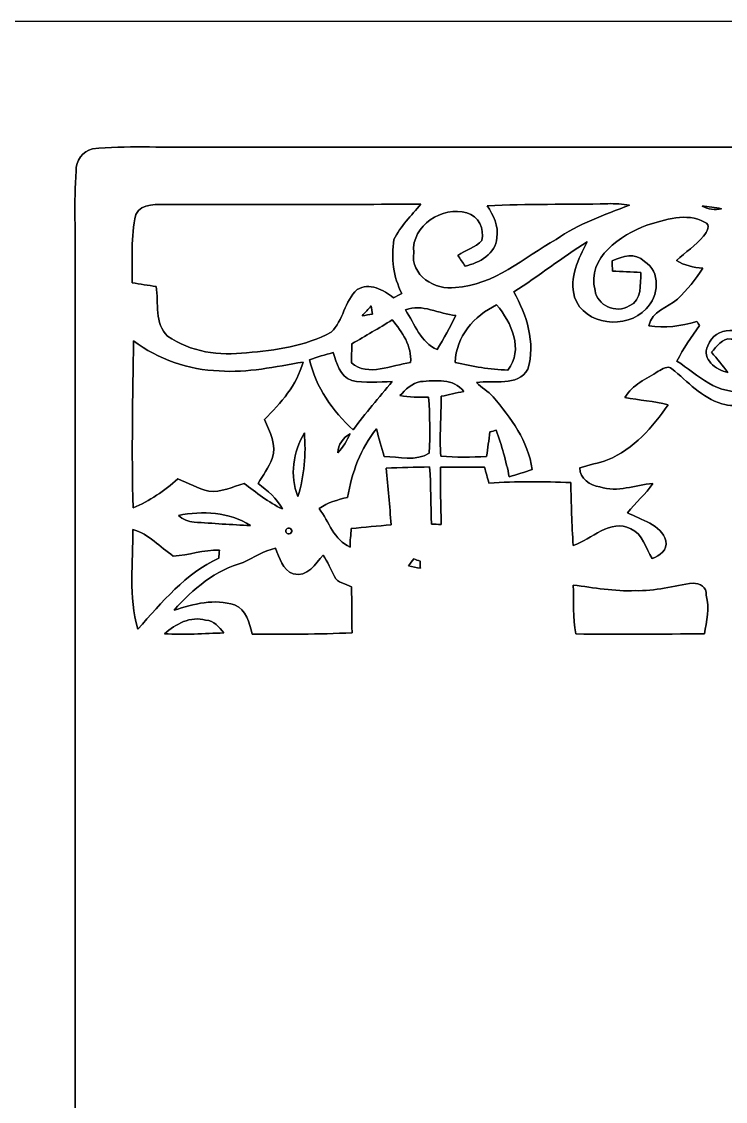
# Model space of a CAD drawing. Header units: centimetres. Extents: x -16.8 to 16.8, y -16.7 to 16.7.
# Drawn here: x 0 to 10.86, y 0 to 16.67 of the extents above; entities that cross this region are included whole.
import ezdxf

# ---------------------------------------------------------------- set-up
doc = ezdxf.new("R2010")
doc.units = ezdxf.units.CM
doc.header["$MEASUREMENT"] = 0
doc.layers.add('Layer 1', color=7, linetype='Continuous')

msp = doc.modelspace()

# ---------------------------------------------------------------- linework, layer by layer
at = {"layer": 'Layer 1', "color": 7}
for points, knots in [([(-16.77458, 16.66875), (-16.77458, 16.66875), (16.77458, 16.66875), (16.77458, 16.66875), (16.77458, 16.66875), (16.77458, 16.66875), (16.77458, -16.66875), (16.77458, -16.66875), (16.77458, -16.66875), (16.77458, -16.66875), (-16.77458, -16.66875), (-16.77458, -16.66875), (-16.77458, -16.66875), (-16.77458, -16.66875), (-16.77458, 16.66875), (-16.77458, 16.66875), (-16.77458, 16.66875), (-16.77458, 16.66875), (-16.77458, 16.66875), (-16.77458, 16.66875)], [0, 0, 0, 0, 0.16666667, 0.16666667, 0.16666667, 0.16666667, 0.33333333, 0.33333333, 0.33333333, 0.33333333, 0.5, 0.5, 0.5, 0.5, 0.66666667, 0.66666667, 0.66666667, 0.66666667, 1, 1, 1, 1]), ([(1.09291, 14.70519), (0.9458, 14.66321), (0.83538, 14.52421), (0.84102, 14.36582), (0.84102, 14.36582), (0.80716, 13.87616), (0.83397, 13.38439), (0.82868, 12.89403), (0.82868, 12.89403), (0.82938, 3.72145), (0.82903, -5.45112), (0.82868, -14.6237), (0.82868, -14.6237), (0.84702, -14.80502), (0.80645, -15.03116), (0.94298, -15.17932), (0.94298, -15.17932), (1.06927, -15.30526), (1.27106, -15.23365), (1.42804, -15.26081), (1.42804, -15.26081), (5.66173, -15.24952), (9.89577, -15.26787), (14.1291, -15.25199), (14.1291, -15.25199), (14.37675, -15.31655), (14.54573, -15.05373), (14.51434, -14.83642), (14.51434, -14.83642), (14.52033, -5.19289), (14.51469, 4.451), (14.51716, 14.09453), (14.51716, 14.09453), (14.4967, 14.26316), (14.53797, 14.46071), (14.43214, 14.60817), (14.43214, 14.60817), (14.30972, 14.73412), (14.11534, 14.73764), (13.95307, 14.73235), (13.95307, 14.73235), (10.18999, 14.72424), (6.42655, 14.73024), (2.66347, 14.72882), (2.66347, 14.72882), (2.13995, 14.72212), (1.61466, 14.75669), (1.09291, 14.70519), (1.09291, 14.70519), (1.09291, 14.70519), (1.09291, 14.70519), (1.09291, 14.70519)], [0, 0, 0, 0, 0.07142857, 0.07142857, 0.07142857, 0.07142857, 0.14285714, 0.14285714, 0.14285714, 0.14285714, 0.21428571, 0.21428571, 0.21428571, 0.21428571, 0.28571429, 0.28571429, 0.28571429, 0.28571429, 0.35714286, 0.35714286, 0.35714286, 0.35714286, 0.42857143, 0.42857143, 0.42857143, 0.42857143, 0.5, 0.5, 0.5, 0.5, 0.57142857, 0.57142857, 0.57142857, 0.57142857, 0.64285714, 0.64285714, 0.64285714, 0.64285714, 0.71428571, 0.71428571, 0.71428571, 0.71428571, 0.78571429, 0.78571429, 0.78571429, 0.78571429, 0.85714286, 0.85714286, 0.85714286, 0.85714286, 1, 1, 1, 1]), ([(2.27436, 13.84759), (3.57082, 13.84864), (4.86727, 13.84406), (6.16409, 13.85006), (6.16409, 13.85006), (6.01486, 13.67614), (5.84623, 13.51245), (5.74746, 13.30254), (5.74746, 13.30254), (5.70442, 13.02067), (5.7344, 12.72469), (5.86987, 12.47175), (5.86987, 12.47175), (5.82683, 12.44988), (5.78379, 12.42766), (5.74075, 12.40543), (5.74075, 12.40543), (5.59047, 12.52537), (5.36293, 12.65026), (5.17878, 12.53067), (5.17878, 12.53067), (4.98157, 12.35534), (4.96782, 12.05547), (4.77837, 11.87274), (4.77837, 11.87274), (4.37797, 11.65825), (3.92042, 11.59475), (3.4738, 11.55735), (3.4738, 11.55735), (3.05541, 11.50338), (2.6035, 11.56617), (2.25425, 11.81488), (2.25425, 11.81488), (2.04294, 12.00679), (2.12196, 12.32394), (2.07539, 12.57935), (2.07539, 12.57935), (1.95121, 12.5984), (1.82845, 12.61639), (1.70498, 12.63756), (1.70498, 12.63756), (1.71662, 12.98822), (1.68169, 13.34629), (1.76142, 13.69131), (1.76142, 13.69131), (1.85173, 13.88357), (2.10432, 13.83383), (2.27436, 13.84759)], [0, 0, 0, 0, 0.07692308, 0.07692308, 0.07692308, 0.07692308, 0.15384615, 0.15384615, 0.15384615, 0.15384615, 0.23076923, 0.23076923, 0.23076923, 0.23076923, 0.30769231, 0.30769231, 0.30769231, 0.30769231, 0.38461538, 0.38461538, 0.38461538, 0.38461538, 0.46153846, 0.46153846, 0.46153846, 0.46153846, 0.53846154, 0.53846154, 0.53846154, 0.53846154, 0.61538462, 0.61538462, 0.61538462, 0.61538462, 0.69230769, 0.69230769, 0.69230769, 0.69230769, 0.76923077, 0.76923077, 0.76923077, 0.76923077, 0.84615385, 0.84615385, 0.84615385, 0.84615385, 1, 1, 1, 1]), ([(9.04875, 13.85746), (9.16058, 13.8617), (9.27206, 13.85041), (9.38283, 13.83559), (9.38283, 13.83559), (8.99513, 13.68249), (8.59367, 13.55196), (8.25041, 13.30748), (8.25041, 13.30748), (7.75406, 13.02526), (7.29297, 12.59981), (6.69607, 12.56277), (6.69607, 12.56277), (6.38422, 12.51444), (5.99616, 12.75327), (6.0519, 13.10605), (6.0519, 13.10605), (6.01698, 13.52726), (6.49676, 13.82183), (6.87387, 13.71847), (6.87387, 13.71847), (7.05132, 13.66132), (7.14481, 13.47329), (7.10494, 13.2902), (7.10494, 13.2902), (7.00864, 13.1766), (6.85024, 13.14838), (6.73417, 13.05948), (6.73417, 13.05948), (6.77157, 13.0048), (6.80896, 12.95047), (6.84636, 12.89579), (6.84636, 12.89579), (7.06614, 12.93954), (7.3152, 13.087), (7.33601, 13.33147), (7.33601, 13.33147), (7.36741, 13.51421), (7.28098, 13.68002), (7.18608, 13.82677), (7.18608, 13.82677), (7.80627, 13.85676), (8.42786, 13.84194), (9.04875, 13.85746)], [0, 0, 0, 0, 0.08333333, 0.08333333, 0.08333333, 0.08333333, 0.16666667, 0.16666667, 0.16666667, 0.16666667, 0.25, 0.25, 0.25, 0.25, 0.33333333, 0.33333333, 0.33333333, 0.33333333, 0.41666667, 0.41666667, 0.41666667, 0.41666667, 0.5, 0.5, 0.5, 0.5, 0.58333333, 0.58333333, 0.58333333, 0.58333333, 0.66666667, 0.66666667, 0.66666667, 0.66666667, 0.75, 0.75, 0.75, 0.75, 0.83333333, 0.83333333, 0.83333333, 0.83333333, 1, 1, 1, 1]), ([(9.64988, 13.52585), (9.92646, 13.61017), (10.26936, 13.72482), (10.53959, 13.57454), (10.53959, 13.57454), (10.65071, 13.53361), (10.57875, 13.41931), (10.52759, 13.35652), (10.52759, 13.35652), (10.40518, 13.21329), (10.24572, 13.10852), (10.10885, 12.98046), (10.10885, 12.98046), (10.23056, 12.90391), (10.37131, 12.8718), (10.51384, 12.86369), (10.51384, 12.86369), (10.40624, 12.68765), (10.27289, 12.52714), (10.12472, 12.38426), (10.12472, 12.38426), (9.97197, 12.24739), (9.72467, 12.20611), (9.67916, 11.97257), (9.67916, 11.97257), (9.92999, 11.92953), (10.17976, 11.9701), (10.42141, 12.04101), (10.42141, 12.04101), (10.43129, 12.02549), (10.45139, 11.9948), (10.46127, 11.97963), (10.46127, 11.97963), (10.34062, 11.79936), (10.21186, 11.62368), (10.1152, 11.42894), (10.1152, 11.42894), (10.42423, 11.22186), (10.76113, 10.88073), (11.17318, 10.97492), (11.17318, 10.97492), (11.43847, 11.02431), (11.4741, 11.37849), (11.36685, 11.57852), (11.36685, 11.57852), (11.26067, 11.68964), (11.11179, 11.78172), (10.95163, 11.76902), (10.95163, 11.76902), (10.81123, 11.78842), (10.73185, 11.65225), (10.6493, 11.56441), (10.6493, 11.56441), (10.73467, 11.46175), (10.82499, 11.36227), (10.89872, 11.25044), (10.89872, 11.25044), (10.71986, 11.297), (10.48738, 11.45611), (10.59321, 11.6646), (10.59321, 11.6646), (10.70716, 11.97751), (11.12732, 11.95282), (11.33898, 11.7602), (11.33898, 11.7602), (11.62156, 11.61415), (11.66848, 11.1954), (11.47939, 10.95728), (11.47939, 10.95728), (11.32805, 10.75584), (11.04053, 10.70363), (10.8077, 10.76925), (10.8077, 10.76925), (10.49937, 10.85956), (10.281, 11.11391), (10.03864, 11.30864), (10.03864, 11.30864), (9.97373, 11.36932), (9.88907, 11.30159), (9.82627, 11.2709), (9.82627, 11.2709), (9.64424, 11.15166), (9.42869, 11.06382), (9.31227, 10.86802), (9.31227, 10.86802), (9.53347, 10.82322), (9.76207, 10.80911), (9.98185, 10.75408), (9.98185, 10.75408), (9.73878, 10.40836), (9.44633, 10.06687), (9.04557, 9.90424), (9.04557, 9.90424), (8.90729, 9.8485), (8.757, 9.83015), (8.61801, 9.77829), (8.61801, 9.77829), (8.61201, 9.61037), (8.77499, 9.51018), (8.92246, 9.48655), (8.92246, 9.48655), (9.19727, 9.39236), (9.47067, 9.51689), (9.74549, 9.54017), (9.74549, 9.54017), (9.63048, 9.37577), (9.47808, 9.24242), (9.35179, 9.08756), (9.35179, 9.08756), (9.55499, 8.97855), (9.8739, 8.90905), (9.94622, 8.65364), (9.94622, 8.65364), (9.97373, 8.50971), (9.84603, 8.42751), (9.73243, 8.37847), (9.73243, 8.37847), (9.62801, 8.53511), (9.59591, 8.76018), (9.40153, 8.83638), (9.40153, 8.83638), (9.08932, 9.0043), (8.79581, 8.67727), (8.515, 8.58097), (8.515, 8.58097), (8.4903, 8.90482), (8.48325, 9.22937), (8.4776, 9.55357), (8.4776, 9.55357), (8.05639, 9.56945), (7.63411, 9.57509), (7.2136, 9.54476), (7.2136, 9.54476), (7.18961, 9.6266), (7.16703, 9.70844), (7.14446, 9.78994), (7.14446, 9.78994), (6.91797, 9.78958), (6.69255, 9.78958), (6.46642, 9.78852), (6.46642, 9.78852), (6.46112, 9.49466), (6.47277, 9.20115), (6.47453, 8.90693), (6.47453, 8.90693), (6.42444, 8.90799), (6.37469, 8.90834), (6.32531, 8.90905), (6.32531, 8.90905), (6.31825, 9.20432), (6.31719, 9.4996), (6.29744, 9.79417), (6.29744, 9.79417), (6.07307, 9.78888), (5.84941, 9.78817), (5.6261, 9.773), (5.6261, 9.773), (5.65397, 9.48267), (5.68254, 9.19198), (5.70336, 8.90094), (5.70336, 8.90094), (5.49804, 8.88118), (5.29272, 8.86354), (5.08811, 8.84308), (5.08811, 8.84308), (5.08635, 8.74642), (5.06412, 8.65752), (5.07189, 8.55733), (5.07189, 8.55733), (4.81612, 8.66422), (4.74945, 8.94821), (4.59281, 9.15176), (4.59281, 9.15176), (4.72193, 9.24631), (4.8768, 9.28687), (5.03061, 9.32462), (5.03061, 9.32462), (5.09764, 9.70421), (5.23028, 10.08062), (5.47829, 10.38049), (5.47829, 10.38049), (5.51392, 10.23902), (5.55449, 10.09791), (5.59506, 9.95751), (5.59506, 9.95751), (5.82401, 9.95116), (6.08789, 9.87566), (6.29109, 10.00584), (6.29109, 10.00584), (6.30555, 10.29441), (6.30273, 10.58369), (6.28297, 10.87155), (6.28297, 10.87155), (6.13375, 10.87014), (5.98417, 10.86556), (5.83777, 10.89589), (5.83777, 10.89589), (5.92949, 10.98374), (6.02192, 11.0931), (6.15632, 11.11074), (6.15632, 11.11074), (6.38881, 11.12943), (6.66679, 11.16683), (6.82554, 10.95939), (6.82554, 10.95939), (6.70419, 10.93611), (6.59483, 10.91001), (6.47735, 10.88425), (6.47735, 10.88425), (6.47665, 10.57557), (6.44984, 10.26654), (6.46924, 9.95786), (6.46924, 9.95786), (6.70489, 9.94234), (6.94161, 9.9441), (7.17762, 9.9568), (7.17762, 9.9568), (7.1949, 10.08309), (7.21184, 10.20904), (7.22947, 10.33498), (7.22947, 10.33498), (7.25382, 10.34168), (7.3025, 10.35438), (7.32684, 10.36073), (7.32684, 10.36073), (7.41116, 10.12613), (7.47818, 9.88519), (7.52687, 9.64071), (7.52687, 9.64071), (7.64469, 9.67669), (7.76252, 9.71409), (7.87859, 9.75607), (7.87859, 9.75607), (7.82002, 10.19457), (7.55086, 10.54841), (7.27851, 10.87861), (7.27851, 10.87861), (7.19808, 10.95834), (7.10212, 11.02042), (7.01922, 11.09733), (7.01922, 11.09733), (7.28662, 11.13649), (7.65387, 11.02536), (7.81544, 11.30512), (7.81544, 11.30512), (7.93291, 11.71716), (7.79921, 12.13732), (7.59813, 12.4968), (7.59813, 12.4968), (7.98266, 12.74233), (8.34002, 13.02844), (8.72949, 13.26656), (8.72949, 13.26656), (8.59402, 13.0048), (8.44797, 12.7194), (8.53581, 12.4139), (8.53581, 12.4139), (8.68116, 11.97716), (9.34226, 11.90872), (9.63754, 12.23433), (9.63754, 12.23433), (9.83721, 12.41672), (9.87002, 12.81889), (9.61319, 12.96458), (9.61319, 12.96458), (9.47102, 13.11416), (9.27488, 13.04255), (9.11578, 12.97799), (9.11578, 12.97799), (9.11684, 12.92401), (9.11789, 12.87004), (9.11931, 12.81571), (9.11931, 12.81571), (9.26465, 12.81007), (9.41141, 12.80654), (9.5571, 12.7949), (9.5571, 12.7949), (9.54934, 12.61286), (9.57862, 12.36733), (9.37966, 12.27949), (9.37966, 12.27949), (9.17575, 12.15566), (8.88294, 12.28619), (8.85049, 12.52008), (8.85049, 12.52008), (8.7249, 13.03267), (9.24595, 13.36992), (9.64988, 13.52585)], [0, 0, 0, 0, 0.01369863, 0.01369863, 0.01369863, 0.01369863, 0.02739726, 0.02739726, 0.02739726, 0.02739726, 0.04109589, 0.04109589, 0.04109589, 0.04109589, 0.05479452, 0.05479452, 0.05479452, 0.05479452, 0.06849315, 0.06849315, 0.06849315, 0.06849315, 0.08219178, 0.08219178, 0.08219178, 0.08219178, 0.09589041, 0.09589041, 0.09589041, 0.09589041, 0.10958904, 0.10958904, 0.10958904, 0.10958904, 0.12328767, 0.12328767, 0.12328767, 0.12328767, 0.1369863, 0.1369863, 0.1369863, 0.1369863, 0.15068493, 0.15068493, 0.15068493, 0.15068493, 0.16438356, 0.16438356, 0.16438356, 0.16438356, 0.17808219, 0.17808219, 0.17808219, 0.17808219, 0.19178082, 0.19178082, 0.19178082, 0.19178082, 0.20547945, 0.20547945, 0.20547945, 0.20547945, 0.21917808, 0.21917808, 0.21917808, 0.21917808, 0.23287671, 0.23287671, 0.23287671, 0.23287671, 0.24657534, 0.24657534, 0.24657534, 0.24657534, 0.26027397, 0.26027397, 0.26027397, 0.26027397, 0.2739726, 0.2739726, 0.2739726, 0.2739726, 0.28767123, 0.28767123, 0.28767123, 0.28767123, 0.30136986, 0.30136986, 0.30136986, 0.30136986, 0.31506849, 0.31506849, 0.31506849, 0.31506849, 0.32876712, 0.32876712, 0.32876712, 0.32876712, 0.34246575, 0.34246575, 0.34246575, 0.34246575, 0.35616438, 0.35616438, 0.35616438, 0.35616438, 0.36986301, 0.36986301, 0.36986301, 0.36986301, 0.38356164, 0.38356164, 0.38356164, 0.38356164, 0.39726027, 0.39726027, 0.39726027, 0.39726027, 0.4109589, 0.4109589, 0.4109589, 0.4109589, 0.42465753, 0.42465753, 0.42465753, 0.42465753, 0.43835616, 0.43835616, 0.43835616, 0.43835616, 0.45205479, 0.45205479, 0.45205479, 0.45205479, 0.46575342, 0.46575342, 0.46575342, 0.46575342, 0.47945205, 0.47945205, 0.47945205, 0.47945205, 0.49315068, 0.49315068, 0.49315068, 0.49315068, 0.50684932, 0.50684932, 0.50684932, 0.50684932, 0.52054795, 0.52054795, 0.52054795, 0.52054795, 0.53424658, 0.53424658, 0.53424658, 0.53424658, 0.54794521, 0.54794521, 0.54794521, 0.54794521, 0.56164384, 0.56164384, 0.56164384, 0.56164384, 0.57534247, 0.57534247, 0.57534247, 0.57534247, 0.5890411, 0.5890411, 0.5890411, 0.5890411, 0.60273973, 0.60273973, 0.60273973, 0.60273973, 0.61643836, 0.61643836, 0.61643836, 0.61643836, 0.63013699, 0.63013699, 0.63013699, 0.63013699, 0.64383562, 0.64383562, 0.64383562, 0.64383562, 0.65753425, 0.65753425, 0.65753425, 0.65753425, 0.67123288, 0.67123288, 0.67123288, 0.67123288, 0.68493151, 0.68493151, 0.68493151, 0.68493151, 0.69863014, 0.69863014, 0.69863014, 0.69863014, 0.71232877, 0.71232877, 0.71232877, 0.71232877, 0.7260274, 0.7260274, 0.7260274, 0.7260274, 0.73972603, 0.73972603, 0.73972603, 0.73972603, 0.75342466, 0.75342466, 0.75342466, 0.75342466, 0.76712329, 0.76712329, 0.76712329, 0.76712329, 0.78082192, 0.78082192, 0.78082192, 0.78082192, 0.79452055, 0.79452055, 0.79452055, 0.79452055, 0.80821918, 0.80821918, 0.80821918, 0.80821918, 0.82191781, 0.82191781, 0.82191781, 0.82191781, 0.83561644, 0.83561644, 0.83561644, 0.83561644, 0.84931507, 0.84931507, 0.84931507, 0.84931507, 0.8630137, 0.8630137, 0.8630137, 0.8630137, 0.87671233, 0.87671233, 0.87671233, 0.87671233, 0.89041096, 0.89041096, 0.89041096, 0.89041096, 0.90410959, 0.90410959, 0.90410959, 0.90410959, 0.91780822, 0.91780822, 0.91780822, 0.91780822, 0.93150685, 0.93150685, 0.93150685, 0.93150685, 0.94520548, 0.94520548, 0.94520548, 0.94520548, 0.95890411, 0.95890411, 0.95890411, 0.95890411, 0.97260274, 0.97260274, 0.97260274, 0.97260274, 1, 1, 1, 1]), ([(10.50255, 13.82183), (10.59356, 13.81266), (10.70786, 13.80137), (10.80382, 13.78056), (10.80382, 13.78056), (10.7001, 13.75516), (10.59568, 13.77244), (10.50255, 13.82183)], [0, 0, 0, 0, 0.33333333, 0.33333333, 0.33333333, 0.33333333, 1, 1, 1, 1]), ([(5.25674, 12.1285), (5.30296, 12.1793), (5.34987, 12.22975), (5.39785, 12.27914), (5.39785, 12.27914), (5.40279, 12.24703), (5.41232, 12.18318), (5.4169, 12.15108), (5.4169, 12.15108), (5.36328, 12.14367), (5.30966, 12.13591), (5.25674, 12.1285)], [0, 0, 0, 0, 0.25, 0.25, 0.25, 0.25, 0.5, 0.5, 0.5, 0.5, 1, 1, 1, 1]), ([(5.92667, 12.21705), (6.18172, 12.32253), (6.44278, 12.15002), (6.69996, 12.13414), (6.69996, 12.13414), (6.61846, 11.95105), (6.51334, 11.7796), (6.41491, 11.60533), (6.41491, 11.60533), (6.15879, 11.71857), (6.06848, 11.99868), (5.92667, 12.21705)], [0, 0, 0, 0, 0.25, 0.25, 0.25, 0.25, 0.5, 0.5, 0.5, 0.5, 1, 1, 1, 1]), ([(6.69325, 11.40742), (6.70313, 11.80747), (6.98218, 12.12956), (7.33143, 12.29501), (7.33143, 12.29501), (7.56426, 12.02549), (7.75194, 11.60427), (7.5057, 11.28924), (7.5057, 11.28924), (7.23124, 11.30194), (6.9596, 11.3411), (6.69325, 11.40742)], [0, 0, 0, 0, 0.25, 0.25, 0.25, 0.25, 0.5, 0.5, 0.5, 0.5, 1, 1, 1, 1]), ([(5.0994, 11.69494), (5.30684, 11.81629), (5.51497, 11.93694), (5.71959, 12.06359), (5.71959, 12.06359), (5.87446, 11.87767), (6.02615, 11.65789), (6.00357, 11.40425), (6.00357, 11.40425), (5.70971, 11.36791), (5.3534, 11.18094), (5.08988, 11.39931), (5.08988, 11.39931), (5.0927, 11.49773), (5.09587, 11.59651), (5.0994, 11.69494)], [0, 0, 0, 0, 0.2, 0.2, 0.2, 0.2, 0.4, 0.4, 0.4, 0.4, 0.6, 0.6, 0.6, 0.6, 1, 1, 1, 1]), ([(1.72791, 11.7408), (2.1082, 11.45434), (2.57563, 11.28995), (3.05188, 11.2776), (3.05188, 11.2776), (3.48827, 11.24021), (3.91689, 11.34251), (4.34446, 11.41271), (4.34446, 11.41271), (4.2478, 11.05923), (4.00509, 10.77595), (3.74685, 10.52689), (3.74685, 10.52689), (3.82834, 10.33745), (3.94476, 10.13531), (3.86856, 9.92187), (3.86856, 9.92187), (3.81459, 9.78394), (3.72357, 9.6647), (3.65019, 9.53664), (3.65019, 9.53664), (3.79589, 9.42869), (3.93947, 9.30981), (4.02484, 9.14576), (4.02484, 9.14576), (3.80824, 9.2456), (3.62479, 9.40153), (3.43288, 9.53982), (3.43288, 9.53982), (3.25508, 9.48514), (3.07904, 9.39941), (2.88784, 9.41917), (2.88784, 9.41917), (2.72027, 9.45938), (2.57104, 9.55181), (2.41018, 9.61072), (2.41018, 9.61072), (2.20698, 9.42446), (1.9752, 9.26747), (1.71979, 9.16234), (1.71979, 9.16234), (1.69757, 10.02206), (1.7145, 10.88143), (1.72791, 11.7408)], [0, 0, 0, 0, 0.08333333, 0.08333333, 0.08333333, 0.08333333, 0.16666667, 0.16666667, 0.16666667, 0.16666667, 0.25, 0.25, 0.25, 0.25, 0.33333333, 0.33333333, 0.33333333, 0.33333333, 0.41666667, 0.41666667, 0.41666667, 0.41666667, 0.5, 0.5, 0.5, 0.5, 0.58333333, 0.58333333, 0.58333333, 0.58333333, 0.66666667, 0.66666667, 0.66666667, 0.66666667, 0.75, 0.75, 0.75, 0.75, 0.83333333, 0.83333333, 0.83333333, 0.83333333, 1, 1, 1, 1]), ([(4.44324, 11.44729), (4.56318, 11.48891), (4.68383, 11.52772), (4.80695, 11.55912), (4.80695, 11.55912), (4.86727, 11.40213), (4.90749, 11.18905), (5.09517, 11.13049), (5.09517, 11.13049), (5.29731, 11.07863), (5.51215, 11.10968), (5.71994, 11.11144), (5.71994, 11.11144), (5.52062, 10.86167), (5.30119, 10.62778), (5.11845, 10.36496), (5.11845, 10.36496), (4.80166, 10.65389), (4.54201, 11.02607), (4.44324, 11.44729)], [0, 0, 0, 0, 0.16666667, 0.16666667, 0.16666667, 0.16666667, 0.33333333, 0.33333333, 0.33333333, 0.33333333, 0.5, 0.5, 0.5, 0.5, 0.66666667, 0.66666667, 0.66666667, 0.66666667, 1, 1, 1, 1]), ([(4.26544, 9.33873), (4.13209, 9.65447), (4.19417, 10.02947), (4.36421, 10.3191), (4.36421, 10.3191), (4.39349, 9.98996), (4.36104, 9.65517), (4.26544, 9.33873)], [0, 0, 0, 0, 0.33333333, 0.33333333, 0.33333333, 0.33333333, 1, 1, 1, 1]), ([(4.87997, 10.01113), (4.88632, 10.13989), (4.95935, 10.24396), (5.06942, 10.3064), (5.06942, 10.3064), (5.02285, 10.19845), (4.96006, 10.09756), (4.87997, 10.01113)], [0, 0, 0, 0, 0.33333333, 0.33333333, 0.33333333, 0.33333333, 1, 1, 1, 1]), ([(2.42076, 9.04487), (2.79224, 9.11719), (3.20675, 9.10308), (3.53236, 8.89035), (3.53236, 8.89035), (3.24203, 8.90058), (2.95204, 8.92351), (2.66206, 8.94221), (2.66206, 8.94221), (2.5721, 8.94644), (2.48849, 8.98737), (2.42076, 9.04487)], [0, 0, 0, 0, 0.25, 0.25, 0.25, 0.25, 0.5, 0.5, 0.5, 0.5, 1, 1, 1, 1]), ([(4.08587, 8.83073), (4.11621, 8.87942), (4.19982, 8.82826), (4.16172, 8.78029), (4.16172, 8.78029), (4.13068, 8.7309), (4.04777, 8.78276), (4.08587, 8.83073)], [0, 0, 0, 0, 0.33333333, 0.33333333, 0.33333333, 0.33333333, 1, 1, 1, 1]), ([(1.71697, 8.82967), (1.96321, 8.75559), (2.13536, 8.55839), (2.34139, 8.41834), (2.34139, 8.41834), (2.58057, 8.42998), (2.81023, 8.52099), (3.05223, 8.50724), (3.05223, 8.50724), (3.05047, 8.4769), (3.04694, 8.41657), (3.04518, 8.38623), (3.04518, 8.38623), (2.52518, 8.1534), (2.16888, 7.70079), (1.79493, 7.29192), (1.79493, 7.29192), (1.64818, 7.78898), (1.72014, 8.31885), (1.71697, 8.82967)], [0, 0, 0, 0, 0.16666667, 0.16666667, 0.16666667, 0.16666667, 0.33333333, 0.33333333, 0.33333333, 0.33333333, 0.5, 0.5, 0.5, 0.5, 0.66666667, 0.66666667, 0.66666667, 0.66666667, 1, 1, 1, 1]), ([(3.42194, 8.31674), (3.58352, 8.39823), (3.73803, 8.49736), (3.9176, 8.53828), (3.9176, 8.53828), (3.98357, 8.39505), (4.02343, 8.19891), (4.19347, 8.14352), (4.19347, 8.14352), (4.41396, 8.08672), (4.53425, 8.29769), (4.65631, 8.43351), (4.65631, 8.43351), (4.72122, 8.32732), (4.77097, 8.21337), (4.82953, 8.10366), (4.82953, 8.10366), (4.87539, 8.00135), (5.00239, 7.99147), (5.0927, 7.94103), (5.0927, 7.94103), (5.09552, 7.70608), (5.09799, 7.47042), (5.10046, 7.23512), (5.10046, 7.23512), (4.58646, 7.20619), (4.07176, 7.2136), (3.55741, 7.21501), (3.55741, 7.21501), (3.51508, 7.3847), (3.47063, 7.59142), (3.28824, 7.66304), (3.28824, 7.66304), (2.98097, 7.7664), (2.65254, 7.67856), (2.35444, 7.58296), (2.35444, 7.58296), (2.63948, 7.90928), (2.99508, 8.20596), (3.42194, 8.31674)], [0, 0, 0, 0, 0.09090909, 0.09090909, 0.09090909, 0.09090909, 0.18181818, 0.18181818, 0.18181818, 0.18181818, 0.27272727, 0.27272727, 0.27272727, 0.27272727, 0.36363636, 0.36363636, 0.36363636, 0.36363636, 0.45454545, 0.45454545, 0.45454545, 0.45454545, 0.54545455, 0.54545455, 0.54545455, 0.54545455, 0.63636364, 0.63636364, 0.63636364, 0.63636364, 0.72727273, 0.72727273, 0.72727273, 0.72727273, 0.81818182, 0.81818182, 0.81818182, 0.81818182, 1, 1, 1, 1]), ([(6.05402, 8.37459), (6.08612, 8.3626), (6.11858, 8.3506), (6.15139, 8.33826), (6.15139, 8.33826), (6.15244, 8.31109), (6.15421, 8.25641), (6.15527, 8.22925), (6.15527, 8.22925), (6.09388, 8.24195), (6.03321, 8.255), (5.97288, 8.26876), (5.97288, 8.26876), (5.99934, 8.30439), (6.0265, 8.33931), (6.05402, 8.37459)], [0, 0, 0, 0, 0.2, 0.2, 0.2, 0.2, 0.4, 0.4, 0.4, 0.4, 0.6, 0.6, 0.6, 0.6, 1, 1, 1, 1]), ([(10.3632, 7.99959), (10.46127, 7.99465), (10.58862, 7.94667), (10.56499, 7.81332), (10.56499, 7.81332), (10.62284, 7.61612), (10.57063, 7.41221), (10.54029, 7.21536), (10.54029, 7.21536), (9.87778, 7.21924), (9.21526, 7.19984), (8.55345, 7.21783), (8.55345, 7.21783), (8.50547, 7.46548), (8.52135, 7.72054), (8.5157, 7.97101), (8.5157, 7.97101), (8.83356, 7.92974), (9.14964, 7.87082), (9.47244, 7.88458), (9.47244, 7.88458), (9.77441, 7.87224), (10.06616, 7.96361), (10.3632, 7.99959)], [0, 0, 0, 0, 0.14285714, 0.14285714, 0.14285714, 0.14285714, 0.28571429, 0.28571429, 0.28571429, 0.28571429, 0.42857143, 0.42857143, 0.42857143, 0.42857143, 0.57142857, 0.57142857, 0.57142857, 0.57142857, 0.71428571, 0.71428571, 0.71428571, 0.71428571, 1, 1, 1, 1]), ([(2.20698, 7.21924), (2.37561, 7.36741), (2.60985, 7.50041), (2.84057, 7.42703), (2.84057, 7.42703), (2.97356, 7.42774), (3.04624, 7.31908), (3.12208, 7.23194), (3.12208, 7.23194), (2.81693, 7.22348), (2.51143, 7.19737), (2.20698, 7.21924)], [0, 0, 0, 0, 0.25, 0.25, 0.25, 0.25, 0.5, 0.5, 0.5, 0.5, 1, 1, 1, 1])]:
    msp.add_open_spline(points, degree=3, knots=knots, dxfattribs=at)
at = {"layer": 'Layer 1', "color": 251}
for points, knots in [([(1.09291, 14.70519), (1.61466, 14.75669), (2.13995, 14.72212), (2.66347, 14.72882), (2.66347, 14.72882), (6.42655, 14.73024), (10.18999, 14.72424), (13.95307, 14.73235), (13.95307, 14.73235), (14.11534, 14.73764), (14.30972, 14.73412), (14.43214, 14.60817), (14.43214, 14.60817), (14.53797, 14.46071), (14.4967, 14.26316), (14.51716, 14.09453), (14.51716, 14.09453), (14.51469, 4.451), (14.52033, -5.19289), (14.51434, -14.83642), (14.51434, -14.83642), (14.54573, -15.05373), (14.37675, -15.31655), (14.1291, -15.25199), (14.1291, -15.25199), (9.89577, -15.26787), (5.66173, -15.24952), (1.42804, -15.26081), (1.42804, -15.26081), (1.27106, -15.23365), (1.06927, -15.30526), (0.94298, -15.17932), (0.94298, -15.17932), (0.80645, -15.03116), (0.84702, -14.80502), (0.82868, -14.6237), (0.82868, -14.6237), (0.82903, -5.45112), (0.82938, 3.72145), (0.82868, 12.89403), (0.82868, 12.89403), (0.83397, 13.38439), (0.80716, 13.87616), (0.84102, 14.36582), (0.84102, 14.36582), (0.83538, 14.52421), (0.9458, 14.66321), (1.09291, 14.70519), (1.09291, 14.70519), (1.09291, 14.70519), (1.09291, 14.70519), (1.09291, 14.70519)], [0, 0, 0, 0, 0.07142857, 0.07142857, 0.07142857, 0.07142857, 0.14285714, 0.14285714, 0.14285714, 0.14285714, 0.21428571, 0.21428571, 0.21428571, 0.21428571, 0.28571429, 0.28571429, 0.28571429, 0.28571429, 0.35714286, 0.35714286, 0.35714286, 0.35714286, 0.42857143, 0.42857143, 0.42857143, 0.42857143, 0.5, 0.5, 0.5, 0.5, 0.57142857, 0.57142857, 0.57142857, 0.57142857, 0.64285714, 0.64285714, 0.64285714, 0.64285714, 0.71428571, 0.71428571, 0.71428571, 0.71428571, 0.78571429, 0.78571429, 0.78571429, 0.78571429, 0.85714286, 0.85714286, 0.85714286, 0.85714286, 1, 1, 1, 1]), ([(2.27436, 13.84759), (2.10432, 13.83383), (1.85173, 13.88357), (1.76142, 13.69131), (1.76142, 13.69131), (1.68169, 13.34629), (1.71662, 12.98822), (1.70498, 12.63756), (1.70498, 12.63756), (1.82845, 12.61639), (1.95121, 12.5984), (2.07539, 12.57935), (2.07539, 12.57935), (2.12196, 12.32394), (2.04294, 12.00679), (2.25425, 11.81488), (2.25425, 11.81488), (2.6035, 11.56617), (3.05541, 11.50338), (3.4738, 11.55735), (3.4738, 11.55735), (3.92042, 11.59475), (4.37797, 11.65825), (4.77837, 11.87274), (4.77837, 11.87274), (4.96782, 12.05547), (4.98157, 12.35534), (5.17878, 12.53067), (5.17878, 12.53067), (5.36293, 12.65026), (5.59047, 12.52537), (5.74075, 12.40543), (5.74075, 12.40543), (5.78379, 12.42766), (5.82683, 12.44988), (5.86987, 12.47175), (5.86987, 12.47175), (5.7344, 12.72469), (5.70442, 13.02067), (5.74746, 13.30254), (5.74746, 13.30254), (5.84623, 13.51245), (6.01486, 13.67614), (6.16409, 13.85006), (6.16409, 13.85006), (4.86727, 13.84406), (3.57082, 13.84864), (2.27436, 13.84759), (2.27436, 13.84759), (2.27436, 13.84759), (2.27436, 13.84759), (2.27436, 13.84759)], [0, 0, 0, 0, 0.07142857, 0.07142857, 0.07142857, 0.07142857, 0.14285714, 0.14285714, 0.14285714, 0.14285714, 0.21428571, 0.21428571, 0.21428571, 0.21428571, 0.28571429, 0.28571429, 0.28571429, 0.28571429, 0.35714286, 0.35714286, 0.35714286, 0.35714286, 0.42857143, 0.42857143, 0.42857143, 0.42857143, 0.5, 0.5, 0.5, 0.5, 0.57142857, 0.57142857, 0.57142857, 0.57142857, 0.64285714, 0.64285714, 0.64285714, 0.64285714, 0.71428571, 0.71428571, 0.71428571, 0.71428571, 0.78571429, 0.78571429, 0.78571429, 0.78571429, 0.85714286, 0.85714286, 0.85714286, 0.85714286, 1, 1, 1, 1]), ([(9.04875, 13.85746), (8.42786, 13.84194), (7.80627, 13.85676), (7.18608, 13.82677), (7.18608, 13.82677), (7.28098, 13.68002), (7.36741, 13.51421), (7.33601, 13.33147), (7.33601, 13.33147), (7.3152, 13.087), (7.06614, 12.93954), (6.84636, 12.89579), (6.84636, 12.89579), (6.80896, 12.95047), (6.77157, 13.0048), (6.73417, 13.05948), (6.73417, 13.05948), (6.85024, 13.14838), (7.00864, 13.1766), (7.10494, 13.2902), (7.10494, 13.2902), (7.14481, 13.47329), (7.05132, 13.66132), (6.87387, 13.71847), (6.87387, 13.71847), (6.49676, 13.82183), (6.01698, 13.52726), (6.0519, 13.10605), (6.0519, 13.10605), (5.99616, 12.75327), (6.38422, 12.51444), (6.69607, 12.56277), (6.69607, 12.56277), (7.29297, 12.59981), (7.75406, 13.02526), (8.25041, 13.30748), (8.25041, 13.30748), (8.59367, 13.55196), (8.99513, 13.68249), (9.38283, 13.83559), (9.38283, 13.83559), (9.27206, 13.85041), (9.16058, 13.8617), (9.04875, 13.85746), (9.04875, 13.85746), (9.04875, 13.85746), (9.04875, 13.85746), (9.04875, 13.85746)], [0, 0, 0, 0, 0.07692308, 0.07692308, 0.07692308, 0.07692308, 0.15384615, 0.15384615, 0.15384615, 0.15384615, 0.23076923, 0.23076923, 0.23076923, 0.23076923, 0.30769231, 0.30769231, 0.30769231, 0.30769231, 0.38461538, 0.38461538, 0.38461538, 0.38461538, 0.46153846, 0.46153846, 0.46153846, 0.46153846, 0.53846154, 0.53846154, 0.53846154, 0.53846154, 0.61538462, 0.61538462, 0.61538462, 0.61538462, 0.69230769, 0.69230769, 0.69230769, 0.69230769, 0.76923077, 0.76923077, 0.76923077, 0.76923077, 0.84615385, 0.84615385, 0.84615385, 0.84615385, 1, 1, 1, 1]), ([(9.64988, 13.52585), (9.24595, 13.36992), (8.7249, 13.03267), (8.85049, 12.52008), (8.85049, 12.52008), (8.88294, 12.28619), (9.17575, 12.15566), (9.37966, 12.27949), (9.37966, 12.27949), (9.57862, 12.36733), (9.54934, 12.61286), (9.5571, 12.7949), (9.5571, 12.7949), (9.41141, 12.80654), (9.26465, 12.81007), (9.11931, 12.81571), (9.11931, 12.81571), (9.11789, 12.87004), (9.11684, 12.92401), (9.11578, 12.97799), (9.11578, 12.97799), (9.27488, 13.04255), (9.47102, 13.11416), (9.61319, 12.96458), (9.61319, 12.96458), (9.87002, 12.81889), (9.83721, 12.41672), (9.63754, 12.23433), (9.63754, 12.23433), (9.34226, 11.90872), (8.68116, 11.97716), (8.53581, 12.4139), (8.53581, 12.4139), (8.44797, 12.7194), (8.59402, 13.0048), (8.72949, 13.26656), (8.72949, 13.26656), (8.34002, 13.02844), (7.98266, 12.74233), (7.59813, 12.4968), (7.59813, 12.4968), (7.79921, 12.13732), (7.93291, 11.71716), (7.81544, 11.30512), (7.81544, 11.30512), (7.65387, 11.02536), (7.28662, 11.13649), (7.01922, 11.09733), (7.01922, 11.09733), (7.10212, 11.02042), (7.19808, 10.95834), (7.27851, 10.87861), (7.27851, 10.87861), (7.55086, 10.54841), (7.82002, 10.19457), (7.87859, 9.75607), (7.87859, 9.75607), (7.76252, 9.71409), (7.64469, 9.67669), (7.52687, 9.64071), (7.52687, 9.64071), (7.47818, 9.88519), (7.41116, 10.12613), (7.32684, 10.36073), (7.32684, 10.36073), (7.3025, 10.35438), (7.25382, 10.34168), (7.22947, 10.33498), (7.22947, 10.33498), (7.21184, 10.20904), (7.1949, 10.08309), (7.17762, 9.9568), (7.17762, 9.9568), (6.94161, 9.9441), (6.70489, 9.94234), (6.46924, 9.95786), (6.46924, 9.95786), (6.44984, 10.26654), (6.47665, 10.57557), (6.47735, 10.88425), (6.47735, 10.88425), (6.59483, 10.91001), (6.70419, 10.93611), (6.82554, 10.95939), (6.82554, 10.95939), (6.66679, 11.16683), (6.38881, 11.12943), (6.15632, 11.11074), (6.15632, 11.11074), (6.02192, 11.0931), (5.92949, 10.98374), (5.83777, 10.89589), (5.83777, 10.89589), (5.98417, 10.86556), (6.13375, 10.87014), (6.28297, 10.87155), (6.28297, 10.87155), (6.30273, 10.58369), (6.30555, 10.29441), (6.29109, 10.00584), (6.29109, 10.00584), (6.08789, 9.87566), (5.82401, 9.95116), (5.59506, 9.95751), (5.59506, 9.95751), (5.55449, 10.09791), (5.51392, 10.23902), (5.47829, 10.38049), (5.47829, 10.38049), (5.23028, 10.08062), (5.09764, 9.70421), (5.03061, 9.32462), (5.03061, 9.32462), (4.8768, 9.28687), (4.72193, 9.24631), (4.59281, 9.15176), (4.59281, 9.15176), (4.74945, 8.94821), (4.81612, 8.66422), (5.07189, 8.55733), (5.07189, 8.55733), (5.06412, 8.65752), (5.08635, 8.74642), (5.08811, 8.84308), (5.08811, 8.84308), (5.29272, 8.86354), (5.49804, 8.88118), (5.70336, 8.90094), (5.70336, 8.90094), (5.68254, 9.19198), (5.65397, 9.48267), (5.6261, 9.773), (5.6261, 9.773), (5.84941, 9.78817), (6.07307, 9.78888), (6.29744, 9.79417), (6.29744, 9.79417), (6.31719, 9.4996), (6.31825, 9.20432), (6.32531, 8.90905), (6.32531, 8.90905), (6.37469, 8.90834), (6.42444, 8.90799), (6.47453, 8.90693), (6.47453, 8.90693), (6.47277, 9.20115), (6.46112, 9.49466), (6.46642, 9.78852), (6.46642, 9.78852), (6.69255, 9.78958), (6.91797, 9.78958), (7.14446, 9.78994), (7.14446, 9.78994), (7.16703, 9.70844), (7.18961, 9.6266), (7.2136, 9.54476), (7.2136, 9.54476), (7.63411, 9.57509), (8.05639, 9.56945), (8.4776, 9.55357), (8.4776, 9.55357), (8.48325, 9.22937), (8.4903, 8.90482), (8.515, 8.58097), (8.515, 8.58097), (8.79581, 8.67727), (9.08932, 9.0043), (9.40153, 8.83638), (9.40153, 8.83638), (9.59591, 8.76018), (9.62801, 8.53511), (9.73243, 8.37847), (9.73243, 8.37847), (9.84603, 8.42751), (9.97373, 8.50971), (9.94622, 8.65364), (9.94622, 8.65364), (9.8739, 8.90905), (9.55499, 8.97855), (9.35179, 9.08756), (9.35179, 9.08756), (9.47808, 9.24242), (9.63048, 9.37577), (9.74549, 9.54017), (9.74549, 9.54017), (9.47067, 9.51689), (9.19727, 9.39236), (8.92246, 9.48655), (8.92246, 9.48655), (8.77499, 9.51018), (8.61201, 9.61037), (8.61801, 9.77829), (8.61801, 9.77829), (8.757, 9.83015), (8.90729, 9.8485), (9.04557, 9.90424), (9.04557, 9.90424), (9.44633, 10.06687), (9.73878, 10.40836), (9.98185, 10.75408), (9.98185, 10.75408), (9.76207, 10.80911), (9.53347, 10.82322), (9.31227, 10.86802), (9.31227, 10.86802), (9.42869, 11.06382), (9.64424, 11.15166), (9.82627, 11.2709), (9.82627, 11.2709), (9.88907, 11.30159), (9.97373, 11.36932), (10.03864, 11.30864), (10.03864, 11.30864), (10.281, 11.11391), (10.49937, 10.85956), (10.8077, 10.76925), (10.8077, 10.76925), (11.04053, 10.70363), (11.32805, 10.75584), (11.47939, 10.95728), (11.47939, 10.95728), (11.66848, 11.1954), (11.62156, 11.61415), (11.33898, 11.7602), (11.33898, 11.7602), (11.12732, 11.95282), (10.70716, 11.97751), (10.59321, 11.6646), (10.59321, 11.6646), (10.48738, 11.45611), (10.71986, 11.297), (10.89872, 11.25044), (10.89872, 11.25044), (10.82499, 11.36227), (10.73467, 11.46175), (10.6493, 11.56441), (10.6493, 11.56441), (10.73185, 11.65225), (10.81123, 11.78842), (10.95163, 11.76902), (10.95163, 11.76902), (11.11179, 11.78172), (11.26067, 11.68964), (11.36685, 11.57852), (11.36685, 11.57852), (11.4741, 11.37849), (11.43847, 11.02431), (11.17318, 10.97492), (11.17318, 10.97492), (10.76113, 10.88073), (10.42423, 11.22186), (10.1152, 11.42894), (10.1152, 11.42894), (10.21186, 11.62368), (10.34062, 11.79936), (10.46127, 11.97963), (10.46127, 11.97963), (10.45139, 11.9948), (10.43129, 12.02549), (10.42141, 12.04101), (10.42141, 12.04101), (10.17976, 11.9701), (9.92999, 11.92953), (9.67916, 11.97257), (9.67916, 11.97257), (9.72467, 12.20611), (9.97197, 12.24739), (10.12472, 12.38426), (10.12472, 12.38426), (10.27289, 12.52714), (10.40624, 12.68765), (10.51384, 12.86369), (10.51384, 12.86369), (10.37131, 12.8718), (10.23056, 12.90391), (10.10885, 12.98046), (10.10885, 12.98046), (10.24572, 13.10852), (10.40518, 13.21329), (10.52759, 13.35652), (10.52759, 13.35652), (10.57875, 13.41931), (10.65071, 13.53361), (10.53959, 13.57454), (10.53959, 13.57454), (10.26936, 13.72482), (9.92646, 13.61017), (9.64988, 13.52585), (9.64988, 13.52585), (9.64988, 13.52585), (9.64988, 13.52585), (9.64988, 13.52585)], [0, 0, 0, 0, 0.01351351, 0.01351351, 0.01351351, 0.01351351, 0.02702703, 0.02702703, 0.02702703, 0.02702703, 0.04054054, 0.04054054, 0.04054054, 0.04054054, 0.05405405, 0.05405405, 0.05405405, 0.05405405, 0.06756757, 0.06756757, 0.06756757, 0.06756757, 0.08108108, 0.08108108, 0.08108108, 0.08108108, 0.09459459, 0.09459459, 0.09459459, 0.09459459, 0.10810811, 0.10810811, 0.10810811, 0.10810811, 0.12162162, 0.12162162, 0.12162162, 0.12162162, 0.13513514, 0.13513514, 0.13513514, 0.13513514, 0.14864865, 0.14864865, 0.14864865, 0.14864865, 0.16216216, 0.16216216, 0.16216216, 0.16216216, 0.17567568, 0.17567568, 0.17567568, 0.17567568, 0.18918919, 0.18918919, 0.18918919, 0.18918919, 0.2027027, 0.2027027, 0.2027027, 0.2027027, 0.21621622, 0.21621622, 0.21621622, 0.21621622, 0.22972973, 0.22972973, 0.22972973, 0.22972973, 0.24324324, 0.24324324, 0.24324324, 0.24324324, 0.25675676, 0.25675676, 0.25675676, 0.25675676, 0.27027027, 0.27027027, 0.27027027, 0.27027027, 0.28378378, 0.28378378, 0.28378378, 0.28378378, 0.2972973, 0.2972973, 0.2972973, 0.2972973, 0.31081081, 0.31081081, 0.31081081, 0.31081081, 0.32432432, 0.32432432, 0.32432432, 0.32432432, 0.33783784, 0.33783784, 0.33783784, 0.33783784, 0.35135135, 0.35135135, 0.35135135, 0.35135135, 0.36486486, 0.36486486, 0.36486486, 0.36486486, 0.37837838, 0.37837838, 0.37837838, 0.37837838, 0.39189189, 0.39189189, 0.39189189, 0.39189189, 0.40540541, 0.40540541, 0.40540541, 0.40540541, 0.41891892, 0.41891892, 0.41891892, 0.41891892, 0.43243243, 0.43243243, 0.43243243, 0.43243243, 0.44594595, 0.44594595, 0.44594595, 0.44594595, 0.45945946, 0.45945946, 0.45945946, 0.45945946, 0.47297297, 0.47297297, 0.47297297, 0.47297297, 0.48648649, 0.48648649, 0.48648649, 0.48648649, 0.5, 0.5, 0.5, 0.5, 0.51351351, 0.51351351, 0.51351351, 0.51351351, 0.52702703, 0.52702703, 0.52702703, 0.52702703, 0.54054054, 0.54054054, 0.54054054, 0.54054054, 0.55405405, 0.55405405, 0.55405405, 0.55405405, 0.56756757, 0.56756757, 0.56756757, 0.56756757, 0.58108108, 0.58108108, 0.58108108, 0.58108108, 0.59459459, 0.59459459, 0.59459459, 0.59459459, 0.60810811, 0.60810811, 0.60810811, 0.60810811, 0.62162162, 0.62162162, 0.62162162, 0.62162162, 0.63513514, 0.63513514, 0.63513514, 0.63513514, 0.64864865, 0.64864865, 0.64864865, 0.64864865, 0.66216216, 0.66216216, 0.66216216, 0.66216216, 0.67567568, 0.67567568, 0.67567568, 0.67567568, 0.68918919, 0.68918919, 0.68918919, 0.68918919, 0.7027027, 0.7027027, 0.7027027, 0.7027027, 0.71621622, 0.71621622, 0.71621622, 0.71621622, 0.72972973, 0.72972973, 0.72972973, 0.72972973, 0.74324324, 0.74324324, 0.74324324, 0.74324324, 0.75675676, 0.75675676, 0.75675676, 0.75675676, 0.77027027, 0.77027027, 0.77027027, 0.77027027, 0.78378378, 0.78378378, 0.78378378, 0.78378378, 0.7972973, 0.7972973, 0.7972973, 0.7972973, 0.81081081, 0.81081081, 0.81081081, 0.81081081, 0.82432432, 0.82432432, 0.82432432, 0.82432432, 0.83783784, 0.83783784, 0.83783784, 0.83783784, 0.85135135, 0.85135135, 0.85135135, 0.85135135, 0.86486486, 0.86486486, 0.86486486, 0.86486486, 0.87837838, 0.87837838, 0.87837838, 0.87837838, 0.89189189, 0.89189189, 0.89189189, 0.89189189, 0.90540541, 0.90540541, 0.90540541, 0.90540541, 0.91891892, 0.91891892, 0.91891892, 0.91891892, 0.93243243, 0.93243243, 0.93243243, 0.93243243, 0.94594595, 0.94594595, 0.94594595, 0.94594595, 0.95945946, 0.95945946, 0.95945946, 0.95945946, 0.97297297, 0.97297297, 0.97297297, 0.97297297, 1, 1, 1, 1]), ([(10.50255, 13.82183), (10.59568, 13.77244), (10.7001, 13.75516), (10.80382, 13.78056), (10.80382, 13.78056), (10.70786, 13.80137), (10.59356, 13.81266), (10.50255, 13.82183), (10.50255, 13.82183), (10.50255, 13.82183), (10.50255, 13.82183), (10.50255, 13.82183)], [0, 0, 0, 0, 0.25, 0.25, 0.25, 0.25, 0.5, 0.5, 0.5, 0.5, 1, 1, 1, 1]), ([(5.25674, 12.1285), (5.30966, 12.13591), (5.36328, 12.14367), (5.4169, 12.15108), (5.4169, 12.15108), (5.41232, 12.18318), (5.40279, 12.24703), (5.39785, 12.27914), (5.39785, 12.27914), (5.34987, 12.22975), (5.30296, 12.1793), (5.25674, 12.1285), (5.25674, 12.1285), (5.25674, 12.1285), (5.25674, 12.1285), (5.25674, 12.1285)], [0, 0, 0, 0, 0.2, 0.2, 0.2, 0.2, 0.4, 0.4, 0.4, 0.4, 0.6, 0.6, 0.6, 0.6, 1, 1, 1, 1]), ([(5.92667, 12.21705), (6.06848, 11.99868), (6.15879, 11.71857), (6.41491, 11.60533), (6.41491, 11.60533), (6.51334, 11.7796), (6.61846, 11.95105), (6.69996, 12.13414), (6.69996, 12.13414), (6.44278, 12.15002), (6.18172, 12.32253), (5.92667, 12.21705), (5.92667, 12.21705), (5.92667, 12.21705), (5.92667, 12.21705), (5.92667, 12.21705)], [0, 0, 0, 0, 0.2, 0.2, 0.2, 0.2, 0.4, 0.4, 0.4, 0.4, 0.6, 0.6, 0.6, 0.6, 1, 1, 1, 1]), ([(6.69325, 11.40742), (6.9596, 11.3411), (7.23124, 11.30194), (7.5057, 11.28924), (7.5057, 11.28924), (7.75194, 11.60427), (7.56426, 12.02549), (7.33143, 12.29501), (7.33143, 12.29501), (6.98218, 12.12956), (6.70313, 11.80747), (6.69325, 11.40742), (6.69325, 11.40742), (6.69325, 11.40742), (6.69325, 11.40742), (6.69325, 11.40742)], [0, 0, 0, 0, 0.2, 0.2, 0.2, 0.2, 0.4, 0.4, 0.4, 0.4, 0.6, 0.6, 0.6, 0.6, 1, 1, 1, 1]), ([(5.0994, 11.69494), (5.09587, 11.59651), (5.0927, 11.49773), (5.08988, 11.39931), (5.08988, 11.39931), (5.3534, 11.18094), (5.70971, 11.36791), (6.00357, 11.40425), (6.00357, 11.40425), (6.02615, 11.65789), (5.87446, 11.87767), (5.71959, 12.06359), (5.71959, 12.06359), (5.51497, 11.93694), (5.30684, 11.81629), (5.0994, 11.69494), (5.0994, 11.69494), (5.0994, 11.69494), (5.0994, 11.69494), (5.0994, 11.69494)], [0, 0, 0, 0, 0.16666667, 0.16666667, 0.16666667, 0.16666667, 0.33333333, 0.33333333, 0.33333333, 0.33333333, 0.5, 0.5, 0.5, 0.5, 0.66666667, 0.66666667, 0.66666667, 0.66666667, 1, 1, 1, 1]), ([(1.72791, 11.7408), (1.7145, 10.88143), (1.69757, 10.02206), (1.71979, 9.16234), (1.71979, 9.16234), (1.9752, 9.26747), (2.20698, 9.42446), (2.41018, 9.61072), (2.41018, 9.61072), (2.57104, 9.55181), (2.72027, 9.45938), (2.88784, 9.41917), (2.88784, 9.41917), (3.07904, 9.39941), (3.25508, 9.48514), (3.43288, 9.53982), (3.43288, 9.53982), (3.62479, 9.40153), (3.80824, 9.2456), (4.02484, 9.14576), (4.02484, 9.14576), (3.93947, 9.30981), (3.79589, 9.42869), (3.65019, 9.53664), (3.65019, 9.53664), (3.72357, 9.6647), (3.81459, 9.78394), (3.86856, 9.92187), (3.86856, 9.92187), (3.94476, 10.13531), (3.82834, 10.33745), (3.74685, 10.52689), (3.74685, 10.52689), (4.00509, 10.77595), (4.2478, 11.05923), (4.34446, 11.41271), (4.34446, 11.41271), (3.91689, 11.34251), (3.48827, 11.24021), (3.05188, 11.2776), (3.05188, 11.2776), (2.57563, 11.28995), (2.1082, 11.45434), (1.72791, 11.7408), (1.72791, 11.7408), (1.72791, 11.7408), (1.72791, 11.7408), (1.72791, 11.7408)], [0, 0, 0, 0, 0.07692308, 0.07692308, 0.07692308, 0.07692308, 0.15384615, 0.15384615, 0.15384615, 0.15384615, 0.23076923, 0.23076923, 0.23076923, 0.23076923, 0.30769231, 0.30769231, 0.30769231, 0.30769231, 0.38461538, 0.38461538, 0.38461538, 0.38461538, 0.46153846, 0.46153846, 0.46153846, 0.46153846, 0.53846154, 0.53846154, 0.53846154, 0.53846154, 0.61538462, 0.61538462, 0.61538462, 0.61538462, 0.69230769, 0.69230769, 0.69230769, 0.69230769, 0.76923077, 0.76923077, 0.76923077, 0.76923077, 0.84615385, 0.84615385, 0.84615385, 0.84615385, 1, 1, 1, 1]), ([(4.44324, 11.44729), (4.54201, 11.02607), (4.80166, 10.65389), (5.11845, 10.36496), (5.11845, 10.36496), (5.30119, 10.62778), (5.52062, 10.86167), (5.71994, 11.11144), (5.71994, 11.11144), (5.51215, 11.10968), (5.29731, 11.07863), (5.09517, 11.13049), (5.09517, 11.13049), (4.90749, 11.18905), (4.86727, 11.40213), (4.80695, 11.55912), (4.80695, 11.55912), (4.68383, 11.52772), (4.56318, 11.48891), (4.44324, 11.44729), (4.44324, 11.44729), (4.44324, 11.44729), (4.44324, 11.44729), (4.44324, 11.44729)], [0, 0, 0, 0, 0.14285714, 0.14285714, 0.14285714, 0.14285714, 0.28571429, 0.28571429, 0.28571429, 0.28571429, 0.42857143, 0.42857143, 0.42857143, 0.42857143, 0.57142857, 0.57142857, 0.57142857, 0.57142857, 0.71428571, 0.71428571, 0.71428571, 0.71428571, 1, 1, 1, 1]), ([(4.26544, 9.33873), (4.36104, 9.65517), (4.39349, 9.98996), (4.36421, 10.3191), (4.36421, 10.3191), (4.19417, 10.02947), (4.13209, 9.65447), (4.26544, 9.33873), (4.26544, 9.33873), (4.26544, 9.33873), (4.26544, 9.33873), (4.26544, 9.33873)], [0, 0, 0, 0, 0.25, 0.25, 0.25, 0.25, 0.5, 0.5, 0.5, 0.5, 1, 1, 1, 1]), ([(4.87997, 10.01113), (4.96006, 10.09756), (5.02285, 10.19845), (5.06942, 10.3064), (5.06942, 10.3064), (4.95935, 10.24396), (4.88632, 10.13989), (4.87997, 10.01113), (4.87997, 10.01113), (4.87997, 10.01113), (4.87997, 10.01113), (4.87997, 10.01113)], [0, 0, 0, 0, 0.25, 0.25, 0.25, 0.25, 0.5, 0.5, 0.5, 0.5, 1, 1, 1, 1]), ([(2.42076, 9.04487), (2.48849, 8.98737), (2.5721, 8.94644), (2.66206, 8.94221), (2.66206, 8.94221), (2.95204, 8.92351), (3.24203, 8.90058), (3.53236, 8.89035), (3.53236, 8.89035), (3.20675, 9.10308), (2.79224, 9.11719), (2.42076, 9.04487), (2.42076, 9.04487), (2.42076, 9.04487), (2.42076, 9.04487), (2.42076, 9.04487)], [0, 0, 0, 0, 0.2, 0.2, 0.2, 0.2, 0.4, 0.4, 0.4, 0.4, 0.6, 0.6, 0.6, 0.6, 1, 1, 1, 1]), ([(4.08587, 8.83073), (4.04777, 8.78276), (4.13068, 8.7309), (4.16172, 8.78029), (4.16172, 8.78029), (4.19982, 8.82826), (4.11621, 8.87942), (4.08587, 8.83073), (4.08587, 8.83073), (4.08587, 8.83073), (4.08587, 8.83073), (4.08587, 8.83073)], [0, 0, 0, 0, 0.25, 0.25, 0.25, 0.25, 0.5, 0.5, 0.5, 0.5, 1, 1, 1, 1]), ([(1.71697, 8.82967), (1.72014, 8.31885), (1.64818, 7.78898), (1.79493, 7.29192), (1.79493, 7.29192), (2.16888, 7.70079), (2.52518, 8.1534), (3.04518, 8.38623), (3.04518, 8.38623), (3.04694, 8.41657), (3.05047, 8.4769), (3.05223, 8.50724), (3.05223, 8.50724), (2.81023, 8.52099), (2.58057, 8.42998), (2.34139, 8.41834), (2.34139, 8.41834), (2.13536, 8.55839), (1.96321, 8.75559), (1.71697, 8.82967), (1.71697, 8.82967), (1.71697, 8.82967), (1.71697, 8.82967), (1.71697, 8.82967)], [0, 0, 0, 0, 0.14285714, 0.14285714, 0.14285714, 0.14285714, 0.28571429, 0.28571429, 0.28571429, 0.28571429, 0.42857143, 0.42857143, 0.42857143, 0.42857143, 0.57142857, 0.57142857, 0.57142857, 0.57142857, 0.71428571, 0.71428571, 0.71428571, 0.71428571, 1, 1, 1, 1]), ([(3.42194, 8.31674), (2.99508, 8.20596), (2.63948, 7.90928), (2.35444, 7.58296), (2.35444, 7.58296), (2.65254, 7.67856), (2.98097, 7.7664), (3.28824, 7.66304), (3.28824, 7.66304), (3.47063, 7.59142), (3.51508, 7.3847), (3.55741, 7.21501), (3.55741, 7.21501), (4.07176, 7.2136), (4.58646, 7.20619), (5.10046, 7.23512), (5.10046, 7.23512), (5.09799, 7.47042), (5.09552, 7.70608), (5.0927, 7.94103), (5.0927, 7.94103), (5.00239, 7.99147), (4.87539, 8.00135), (4.82953, 8.10366), (4.82953, 8.10366), (4.77097, 8.21337), (4.72122, 8.32732), (4.65631, 8.43351), (4.65631, 8.43351), (4.53425, 8.29769), (4.41396, 8.08672), (4.19347, 8.14352), (4.19347, 8.14352), (4.02343, 8.19891), (3.98357, 8.39505), (3.9176, 8.53828), (3.9176, 8.53828), (3.73803, 8.49736), (3.58352, 8.39823), (3.42194, 8.31674), (3.42194, 8.31674), (3.42194, 8.31674), (3.42194, 8.31674), (3.42194, 8.31674)], [0, 0, 0, 0, 0.08333333, 0.08333333, 0.08333333, 0.08333333, 0.16666667, 0.16666667, 0.16666667, 0.16666667, 0.25, 0.25, 0.25, 0.25, 0.33333333, 0.33333333, 0.33333333, 0.33333333, 0.41666667, 0.41666667, 0.41666667, 0.41666667, 0.5, 0.5, 0.5, 0.5, 0.58333333, 0.58333333, 0.58333333, 0.58333333, 0.66666667, 0.66666667, 0.66666667, 0.66666667, 0.75, 0.75, 0.75, 0.75, 0.83333333, 0.83333333, 0.83333333, 0.83333333, 1, 1, 1, 1]), ([(6.05402, 8.37459), (6.0265, 8.33931), (5.99934, 8.30439), (5.97288, 8.26876), (5.97288, 8.26876), (6.03321, 8.255), (6.09388, 8.24195), (6.15527, 8.22925), (6.15527, 8.22925), (6.15421, 8.25641), (6.15244, 8.31109), (6.15139, 8.33826), (6.15139, 8.33826), (6.11858, 8.3506), (6.08612, 8.3626), (6.05402, 8.37459), (6.05402, 8.37459), (6.05402, 8.37459), (6.05402, 8.37459), (6.05402, 8.37459)], [0, 0, 0, 0, 0.16666667, 0.16666667, 0.16666667, 0.16666667, 0.33333333, 0.33333333, 0.33333333, 0.33333333, 0.5, 0.5, 0.5, 0.5, 0.66666667, 0.66666667, 0.66666667, 0.66666667, 1, 1, 1, 1]), ([(10.3632, 7.99959), (10.06616, 7.96361), (9.77441, 7.87224), (9.47244, 7.88458), (9.47244, 7.88458), (9.14964, 7.87082), (8.83356, 7.92974), (8.5157, 7.97101), (8.5157, 7.97101), (8.52135, 7.72054), (8.50547, 7.46548), (8.55345, 7.21783), (8.55345, 7.21783), (9.21526, 7.19984), (9.87778, 7.21924), (10.54029, 7.21536), (10.54029, 7.21536), (10.57063, 7.41221), (10.62284, 7.61612), (10.56499, 7.81332), (10.56499, 7.81332), (10.58862, 7.94667), (10.46127, 7.99465), (10.3632, 7.99959), (10.3632, 7.99959), (10.3632, 7.99959), (10.3632, 7.99959), (10.3632, 7.99959)], [0, 0, 0, 0, 0.125, 0.125, 0.125, 0.125, 0.25, 0.25, 0.25, 0.25, 0.375, 0.375, 0.375, 0.375, 0.5, 0.5, 0.5, 0.5, 0.625, 0.625, 0.625, 0.625, 0.75, 0.75, 0.75, 0.75, 1, 1, 1, 1]), ([(2.20698, 7.21924), (2.51143, 7.19737), (2.81693, 7.22348), (3.12208, 7.23194), (3.12208, 7.23194), (3.04624, 7.31908), (2.97356, 7.42774), (2.84057, 7.42703), (2.84057, 7.42703), (2.60985, 7.50041), (2.37561, 7.36741), (2.20698, 7.21924)], [0, 0, 0, 0, 0.25, 0.25, 0.25, 0.25, 0.5, 0.5, 0.5, 0.5, 1, 1, 1, 1])]:
    msp.add_open_spline(points, degree=3, knots=knots, dxfattribs=at)

doc.saveas('drawing.dxf')
